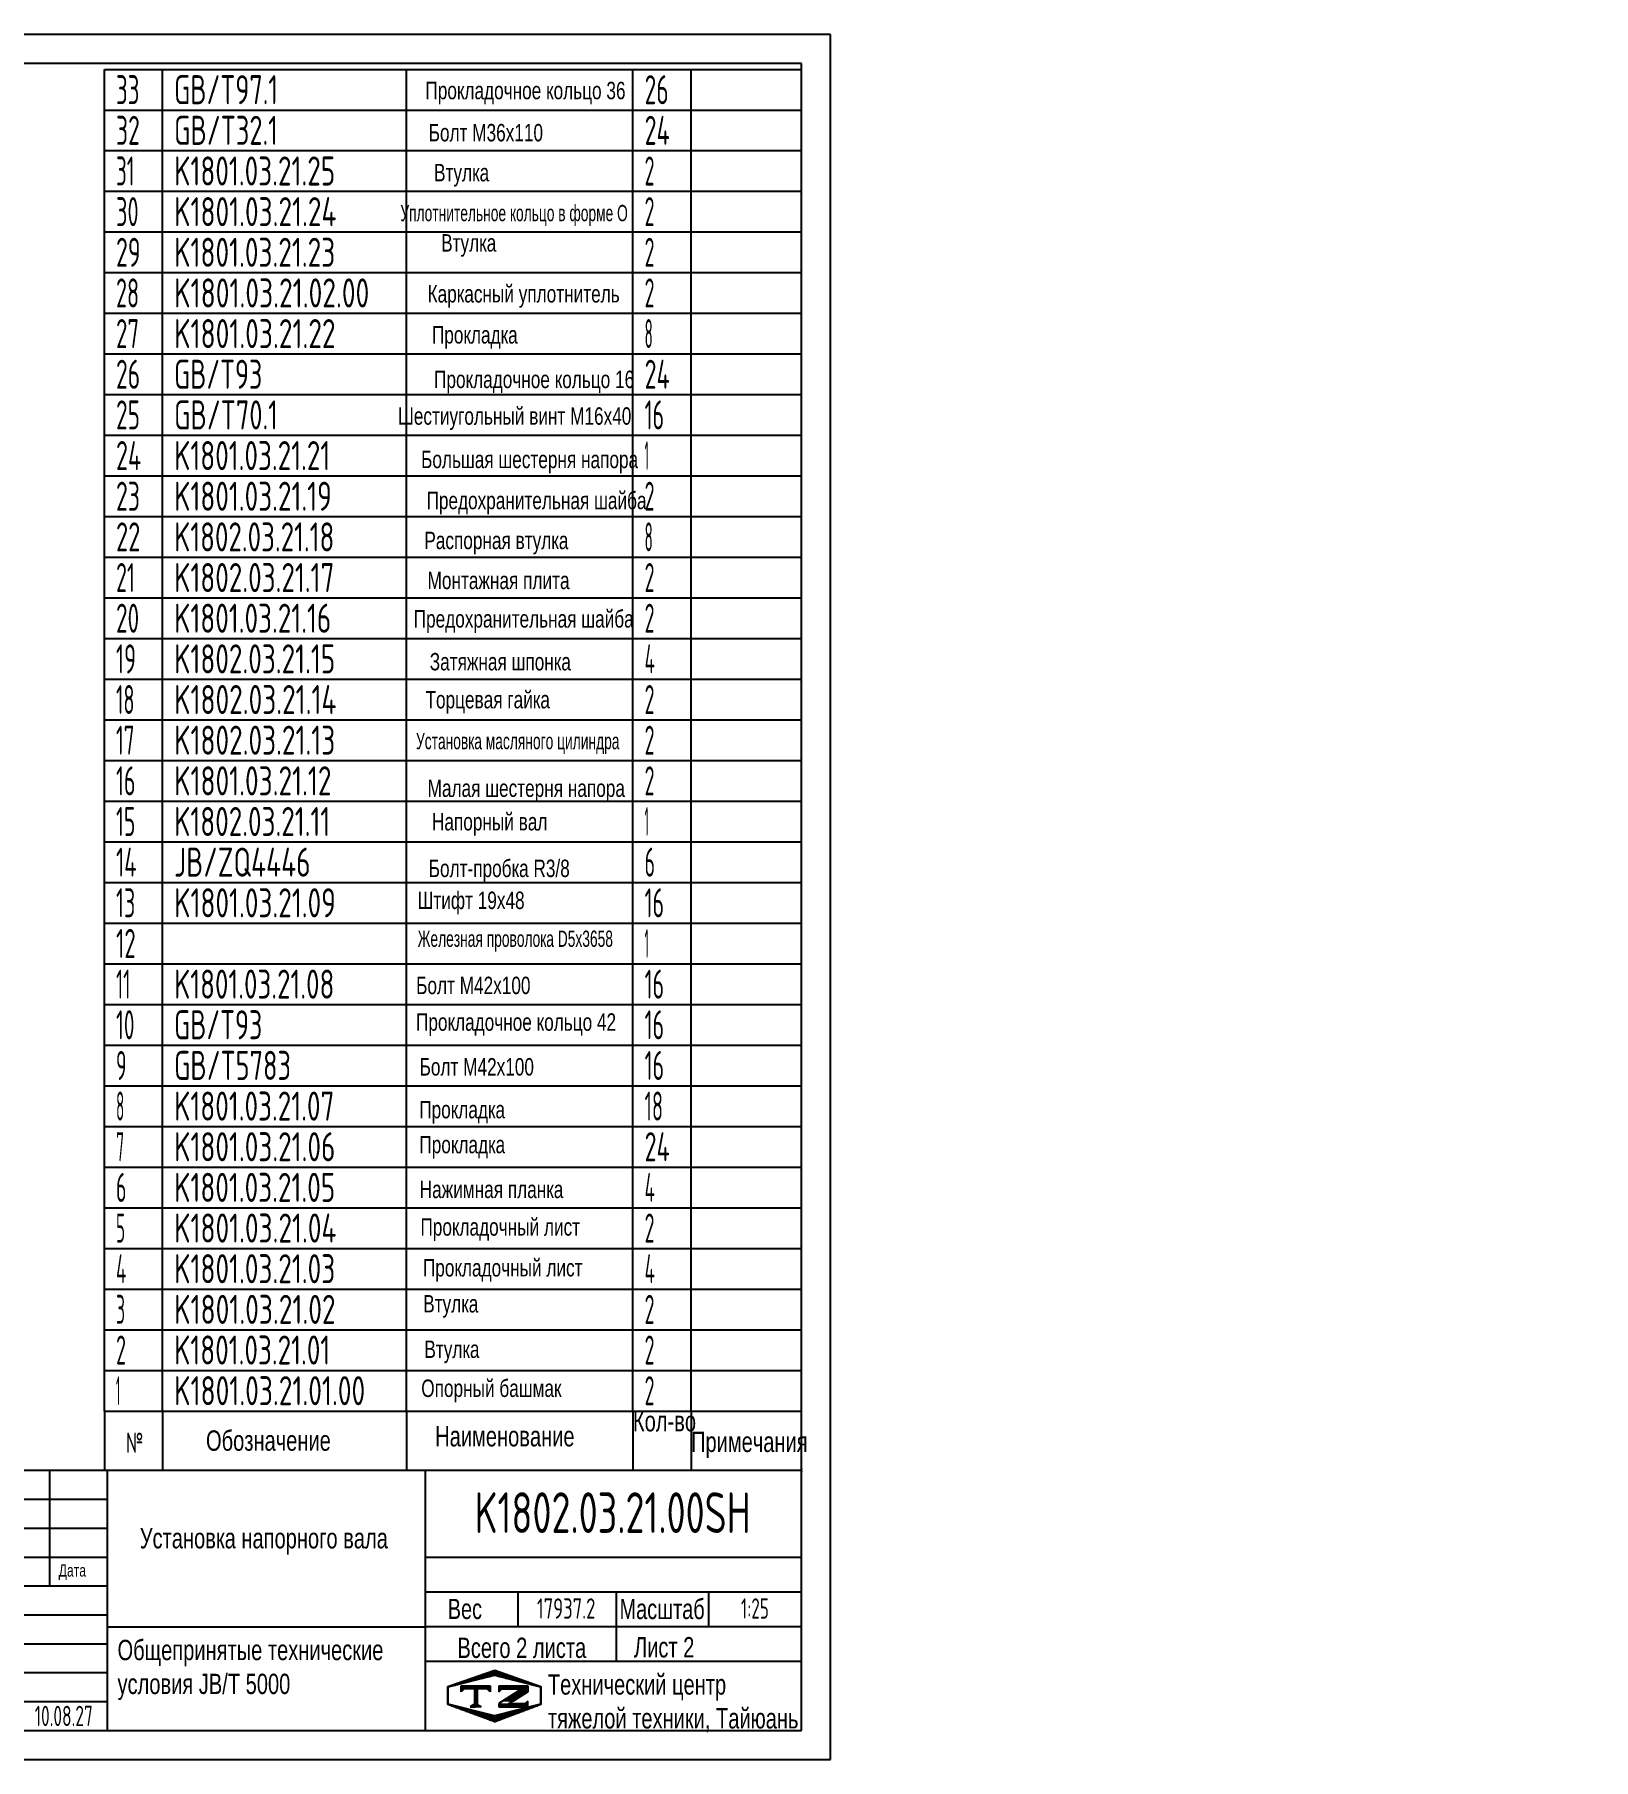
# Model space of a CAD drawing. Header units: millimetres. Extents: x 0 to 13784, y 0 to 7425.
# Drawn here: x 7074 to 13784, y 0 to 7425 of the extents above; entities that cross this region are included whole.
import ezdxf
from ezdxf.enums import TextEntityAlignment as Align

# ---------------------------------------------------------------- set-up
doc = ezdxf.new("R2010")
doc.units = ezdxf.units.MM
doc.header["$LTSCALE"] = 250
doc.linetypes.add('G', pattern=[2, 1.25, -0.25, 0.25, -0.25])
for name, color, linetype in [('01', 7, 'Continuous'), ('02', 1, 'Continuous'), ('05', 142, 'G'), ('11', 3, 'Continuous'), ('THICK', 7, 'Continuous')]:
    doc.layers.add(name, color=color, linetype=linetype)
doc.styles.get("Standard").update_dxf_attribs({"font": 'isocp', "width": 0.707, "bigfont": 'intecad.shx'})

# ---------------------------------------------------------------- blocks, each defined once
blk = doc.blocks.new('*U96')
at = {"layer": '01'}
for points in [[(415, 292), (25, 292)], [(25, 292), (25, 5)], [(415, 5), (415, 292)], [(25, 5), (415, 5)]]:
    blk.add_lwpolyline(points, dxfattribs=at)
at = {"layer": '02'}
for points in [[(420, 297), (0, 297)], [(0, 297), (0, 0)], [(420, 0), (420, 297)], [(0, 0), (420, 0)]]:
    blk.add_lwpolyline(points, dxfattribs=at)
blk = doc.blocks.new('*U99')
at = {"layer": '01'}
for p, q in [((0, -175), (0, 0)), ((3000, -175), (3000, 0))]:
    blk.add_line(p, q, dxfattribs=at)
at = {"layer": '02'}
for p, q in [((0, 0), (250, 0)), ((250, -175), (250, 0)), ((250, 0), (1300, 0)), ((1300, -175), (1300, 0)), ((1300, 0), (2275, 0)), ((2275, -175), (2275, 0)), ((2275, 0), (2525, 0)), ((2525, -175), (2525, 0)), ((2525, 0), (3000, 0))]:
    blk.add_line(p, q, dxfattribs=at)
blk = doc.blocks.new('*U100')
at = {"layer": '01'}
for p, q in [((0, -175), (0, 0)), ((3000, -175), (3000, 0))]:
    blk.add_line(p, q, dxfattribs=at)
at = {"layer": '02'}
for p, q in [((0, 0), (250, 0)), ((250, -175), (250, 0)), ((250, 0), (1300, 0)), ((1300, -175), (1300, 0)), ((1300, 0), (2275, 0)), ((2275, -175), (2275, 0)), ((2275, 0), (2525, 0)), ((2525, -175), (2525, 0)), ((2525, 0), (3000, 0))]:
    blk.add_line(p, q, dxfattribs=at)
blk = doc.blocks.new('*U101')
at = {"layer": '01'}
for p, q in [((0, -175), (0, 0)), ((3000, -175), (3000, 0))]:
    blk.add_line(p, q, dxfattribs=at)
at = {"layer": '02'}
for p, q in [((0, 0), (250, 0)), ((250, -175), (250, 0)), ((250, 0), (1300, 0)), ((1300, -175), (1300, 0)), ((1300, 0), (2275, 0)), ((2275, -175), (2275, 0)), ((2275, 0), (2525, 0)), ((2525, -175), (2525, 0)), ((2525, 0), (3000, 0))]:
    blk.add_line(p, q, dxfattribs=at)
blk = doc.blocks.new('*U102')
at = {"layer": '01'}
for p, q in [((0, -175), (0, 0)), ((3000, -175), (3000, 0))]:
    blk.add_line(p, q, dxfattribs=at)
at = {"layer": '02'}
for p, q in [((0, 0), (250, 0)), ((250, -175), (250, 0)), ((250, 0), (1300, 0)), ((1300, -175), (1300, 0)), ((1300, 0), (2275, 0)), ((2275, -175), (2275, 0)), ((2275, 0), (2525, 0)), ((2525, -175), (2525, 0)), ((2525, 0), (3000, 0))]:
    blk.add_line(p, q, dxfattribs=at)
blk = doc.blocks.new('*U103')
at = {"layer": '01'}
for p, q in [((0, -175), (0, 0)), ((3000, -175), (3000, 0))]:
    blk.add_line(p, q, dxfattribs=at)
at = {"layer": '02'}
for p, q in [((0, 0), (250, 0)), ((250, -175), (250, 0)), ((250, 0), (1300, 0)), ((1300, -175), (1300, 0)), ((1300, 0), (2275, 0)), ((2275, -175), (2275, 0)), ((2275, 0), (2525, 0)), ((2525, -175), (2525, 0)), ((2525, 0), (3000, 0))]:
    blk.add_line(p, q, dxfattribs=at)
blk = doc.blocks.new('*U104')
at = {"layer": '01'}
for p, q in [((0, -175), (0, 0)), ((3000, -175), (3000, 0))]:
    blk.add_line(p, q, dxfattribs=at)
at = {"layer": '02'}
for p, q in [((0, 0), (250, 0)), ((250, -175), (250, 0)), ((250, 0), (1300, 0)), ((1300, -175), (1300, 0)), ((1300, 0), (2275, 0)), ((2275, -175), (2275, 0)), ((2275, 0), (2525, 0)), ((2525, -175), (2525, 0)), ((2525, 0), (3000, 0))]:
    blk.add_line(p, q, dxfattribs=at)
blk = doc.blocks.new('*U105')
at = {"layer": '01'}
for p, q in [((0, -175), (0, 0)), ((3000, -175), (3000, 0))]:
    blk.add_line(p, q, dxfattribs=at)
at = {"layer": '02'}
for p, q in [((0, 0), (250, 0)), ((250, -175), (250, 0)), ((250, 0), (1300, 0)), ((1300, -175), (1300, 0)), ((1300, 0), (2275, 0)), ((2275, -175), (2275, 0)), ((2275, 0), (2525, 0)), ((2525, -175), (2525, 0)), ((2525, 0), (3000, 0))]:
    blk.add_line(p, q, dxfattribs=at)
blk = doc.blocks.new('*U106')
at = {"layer": '01'}
for p, q in [((0, -175), (0, 0)), ((3000, -175), (3000, 0))]:
    blk.add_line(p, q, dxfattribs=at)
at = {"layer": '02'}
for p, q in [((0, 0), (250, 0)), ((250, -175), (250, 0)), ((250, 0), (1300, 0)), ((1300, -175), (1300, 0)), ((1300, 0), (2275, 0)), ((2275, -175), (2275, 0)), ((2275, 0), (2525, 0)), ((2525, -175), (2525, 0)), ((2525, 0), (3000, 0))]:
    blk.add_line(p, q, dxfattribs=at)
blk = doc.blocks.new('*U107')
at = {"layer": '01'}
for p, q in [((0, -175), (0, 0)), ((3000, -175), (3000, 0))]:
    blk.add_line(p, q, dxfattribs=at)
at = {"layer": '02'}
for p, q in [((0, 0), (250, 0)), ((250, -175), (250, 0)), ((250, 0), (1300, 0)), ((1300, -175), (1300, 0)), ((1300, 0), (2275, 0)), ((2275, -175), (2275, 0)), ((2275, 0), (2525, 0)), ((2525, -175), (2525, 0)), ((2525, 0), (3000, 0))]:
    blk.add_line(p, q, dxfattribs=at)
blk = doc.blocks.new('*U108')
at = {"layer": '01'}
for p, q in [((0, -175), (0, 0)), ((3000, -175), (3000, 0))]:
    blk.add_line(p, q, dxfattribs=at)
at = {"layer": '02'}
for p, q in [((0, 0), (250, 0)), ((250, -175), (250, 0)), ((250, 0), (1300, 0)), ((1300, -175), (1300, 0)), ((1300, 0), (2275, 0)), ((2275, -175), (2275, 0)), ((2275, 0), (2525, 0)), ((2525, -175), (2525, 0)), ((2525, 0), (3000, 0))]:
    blk.add_line(p, q, dxfattribs=at)
blk = doc.blocks.new('*U109')
at = {"layer": '01'}
for p, q in [((0, -175), (0, 0)), ((3000, -175), (3000, 0))]:
    blk.add_line(p, q, dxfattribs=at)
at = {"layer": '02'}
for p, q in [((0, 0), (250, 0)), ((250, -175), (250, 0)), ((250, 0), (1300, 0)), ((1300, -175), (1300, 0)), ((1300, 0), (2275, 0)), ((2275, -175), (2275, 0)), ((2275, 0), (2525, 0)), ((2525, -175), (2525, 0)), ((2525, 0), (3000, 0))]:
    blk.add_line(p, q, dxfattribs=at)
blk = doc.blocks.new('*U110')
at = {"layer": '01'}
for p, q in [((0, -175), (0, 0)), ((3000, -175), (3000, 0))]:
    blk.add_line(p, q, dxfattribs=at)
at = {"layer": '02'}
for p, q in [((0, 0), (250, 0)), ((250, -175), (250, 0)), ((250, 0), (1300, 0)), ((1300, -175), (1300, 0)), ((1300, 0), (2275, 0)), ((2275, -175), (2275, 0)), ((2275, 0), (2525, 0)), ((2525, -175), (2525, 0)), ((2525, 0), (3000, 0))]:
    blk.add_line(p, q, dxfattribs=at)
blk = doc.blocks.new('*U111')
at = {"layer": '01'}
for p, q in [((0, -175), (0, 0)), ((3000, -175), (3000, 0))]:
    blk.add_line(p, q, dxfattribs=at)
at = {"layer": '02'}
for p, q in [((0, 0), (250, 0)), ((250, -175), (250, 0)), ((250, 0), (1300, 0)), ((1300, -175), (1300, 0)), ((1300, 0), (2275, 0)), ((2275, -175), (2275, 0)), ((2275, 0), (2525, 0)), ((2525, -175), (2525, 0)), ((2525, 0), (3000, 0))]:
    blk.add_line(p, q, dxfattribs=at)
blk = doc.blocks.new('*U112')
at = {"layer": '01'}
for p, q in [((0, -175), (0, 0)), ((3000, -175), (3000, 0))]:
    blk.add_line(p, q, dxfattribs=at)
at = {"layer": '02'}
for p, q in [((0, 0), (250, 0)), ((250, -175), (250, 0)), ((250, 0), (1300, 0)), ((1300, -175), (1300, 0)), ((1300, 0), (2275, 0)), ((2275, -175), (2275, 0)), ((2275, 0), (2525, 0)), ((2525, -175), (2525, 0)), ((2525, 0), (3000, 0))]:
    blk.add_line(p, q, dxfattribs=at)
blk = doc.blocks.new('*U113')
at = {"layer": '01'}
for p, q in [((0, -175), (0, 0)), ((3000, -175), (3000, 0))]:
    blk.add_line(p, q, dxfattribs=at)
at = {"layer": '02'}
for p, q in [((0, 0), (250, 0)), ((250, -175), (250, 0)), ((250, 0), (1300, 0)), ((1300, -175), (1300, 0)), ((1300, 0), (2275, 0)), ((2275, -175), (2275, 0)), ((2275, 0), (2525, 0)), ((2525, -175), (2525, 0)), ((2525, 0), (3000, 0))]:
    blk.add_line(p, q, dxfattribs=at)
blk = doc.blocks.new('*U114')
at = {"layer": '01'}
for p, q in [((0, -175), (0, 0)), ((3000, -175), (3000, 0))]:
    blk.add_line(p, q, dxfattribs=at)
at = {"layer": '02'}
for p, q in [((0, 0), (250, 0)), ((250, -175), (250, 0)), ((250, 0), (1300, 0)), ((1300, -175), (1300, 0)), ((1300, 0), (2275, 0)), ((2275, -175), (2275, 0)), ((2275, 0), (2525, 0)), ((2525, -175), (2525, 0)), ((2525, 0), (3000, 0))]:
    blk.add_line(p, q, dxfattribs=at)
blk = doc.blocks.new('*U115')
at = {"layer": '01'}
for p, q in [((0, -175), (0, 0)), ((3000, -175), (3000, 0))]:
    blk.add_line(p, q, dxfattribs=at)
at = {"layer": '02'}
for p, q in [((0, 0), (250, 0)), ((250, -175), (250, 0)), ((250, 0), (1300, 0)), ((1300, -175), (1300, 0)), ((1300, 0), (2275, 0)), ((2275, -175), (2275, 0)), ((2275, 0), (2525, 0)), ((2525, -175), (2525, 0)), ((2525, 0), (3000, 0))]:
    blk.add_line(p, q, dxfattribs=at)
blk = doc.blocks.new('*U116')
at = {"layer": '01'}
for p, q in [((0, -175), (0, 0)), ((3000, -175), (3000, 0))]:
    blk.add_line(p, q, dxfattribs=at)
at = {"layer": '02'}
for p, q in [((0, 0), (250, 0)), ((250, -175), (250, 0)), ((250, 0), (1300, 0)), ((1300, -175), (1300, 0)), ((1300, 0), (2275, 0)), ((2275, -175), (2275, 0)), ((2275, 0), (2525, 0)), ((2525, -175), (2525, 0)), ((2525, 0), (3000, 0))]:
    blk.add_line(p, q, dxfattribs=at)
blk = doc.blocks.new('*U117')
at = {"layer": '01'}
for p, q in [((0, -175), (0, 0)), ((3000, -175), (3000, 0))]:
    blk.add_line(p, q, dxfattribs=at)
at = {"layer": '02'}
for p, q in [((0, 0), (250, 0)), ((250, -175), (250, 0)), ((250, 0), (1300, 0)), ((1300, -175), (1300, 0)), ((1300, 0), (2275, 0)), ((2275, -175), (2275, 0)), ((2275, 0), (2525, 0)), ((2525, -175), (2525, 0)), ((2525, 0), (3000, 0))]:
    blk.add_line(p, q, dxfattribs=at)
blk = doc.blocks.new('*U118')
at = {"layer": '01'}
for p, q in [((0, -175), (0, 0)), ((3000, -175), (3000, 0))]:
    blk.add_line(p, q, dxfattribs=at)
at = {"layer": '02'}
for p, q in [((0, 0), (250, 0)), ((250, -175), (250, 0)), ((250, 0), (1300, 0)), ((1300, -175), (1300, 0)), ((1300, 0), (2275, 0)), ((2275, -175), (2275, 0)), ((2275, 0), (2525, 0)), ((2525, -175), (2525, 0)), ((2525, 0), (3000, 0))]:
    blk.add_line(p, q, dxfattribs=at)
blk = doc.blocks.new('*U119')
at = {"layer": '01'}
for p, q in [((0, -175), (0, 0)), ((3000, -175), (3000, 0))]:
    blk.add_line(p, q, dxfattribs=at)
at = {"layer": '02'}
for p, q in [((0, 0), (250, 0)), ((250, -175), (250, 0)), ((250, 0), (1300, 0)), ((1300, -175), (1300, 0)), ((1300, 0), (2275, 0)), ((2275, -175), (2275, 0)), ((2275, 0), (2525, 0)), ((2525, -175), (2525, 0)), ((2525, 0), (3000, 0))]:
    blk.add_line(p, q, dxfattribs=at)
blk = doc.blocks.new('*U120')
at = {"layer": '01'}
for p, q in [((0, -175), (0, 0)), ((3000, -175), (3000, 0))]:
    blk.add_line(p, q, dxfattribs=at)
at = {"layer": '02'}
for p, q in [((0, 0), (250, 0)), ((250, -175), (250, 0)), ((250, 0), (1300, 0)), ((1300, -175), (1300, 0)), ((1300, 0), (2275, 0)), ((2275, -175), (2275, 0)), ((2275, 0), (2525, 0)), ((2525, -175), (2525, 0)), ((2525, 0), (3000, 0))]:
    blk.add_line(p, q, dxfattribs=at)
blk = doc.blocks.new('*U121')
at = {"layer": '01'}
for p, q in [((0, -175), (0, 0)), ((3000, -175), (3000, 0))]:
    blk.add_line(p, q, dxfattribs=at)
at = {"layer": '02'}
for p, q in [((0, 0), (250, 0)), ((250, -175), (250, 0)), ((250, 0), (1300, 0)), ((1300, -175), (1300, 0)), ((1300, 0), (2275, 0)), ((2275, -175), (2275, 0)), ((2275, 0), (2525, 0)), ((2525, -175), (2525, 0)), ((2525, 0), (3000, 0))]:
    blk.add_line(p, q, dxfattribs=at)
blk = doc.blocks.new('*U122')
at = {"layer": '01'}
for p, q in [((0, -175), (0, 0)), ((3000, -175), (3000, 0))]:
    blk.add_line(p, q, dxfattribs=at)
at = {"layer": '02'}
for p, q in [((0, 0), (250, 0)), ((250, -175), (250, 0)), ((250, 0), (1300, 0)), ((1300, -175), (1300, 0)), ((1300, 0), (2275, 0)), ((2275, -175), (2275, 0)), ((2275, 0), (2525, 0)), ((2525, -175), (2525, 0)), ((2525, 0), (3000, 0))]:
    blk.add_line(p, q, dxfattribs=at)
blk = doc.blocks.new('*U123')
at = {"layer": '01'}
for p, q in [((0, -175), (0, 0)), ((3000, -175), (3000, 0))]:
    blk.add_line(p, q, dxfattribs=at)
at = {"layer": '02'}
for p, q in [((0, 0), (250, 0)), ((250, -175), (250, 0)), ((250, 0), (1300, 0)), ((1300, -175), (1300, 0)), ((1300, 0), (2275, 0)), ((2275, -175), (2275, 0)), ((2275, 0), (2525, 0)), ((2525, -175), (2525, 0)), ((2525, 0), (3000, 0))]:
    blk.add_line(p, q, dxfattribs=at)
blk = doc.blocks.new('*U124')
at = {"layer": '01'}
for p, q in [((0, -175), (0, 0)), ((3000, -175), (3000, 0))]:
    blk.add_line(p, q, dxfattribs=at)
at = {"layer": '02'}
for p, q in [((0, 0), (250, 0)), ((250, -175), (250, 0)), ((250, 0), (1300, 0)), ((1300, -175), (1300, 0)), ((1300, 0), (2275, 0)), ((2275, -175), (2275, 0)), ((2275, 0), (2525, 0)), ((2525, -175), (2525, 0)), ((2525, 0), (3000, 0))]:
    blk.add_line(p, q, dxfattribs=at)
blk = doc.blocks.new('*U125')
at = {"layer": '01'}
for p, q in [((0, -175), (0, 0)), ((3000, -175), (3000, 0))]:
    blk.add_line(p, q, dxfattribs=at)
at = {"layer": '02'}
for p, q in [((0, 0), (250, 0)), ((250, -175), (250, 0)), ((250, 0), (1300, 0)), ((1300, -175), (1300, 0)), ((1300, 0), (2275, 0)), ((2275, -175), (2275, 0)), ((2275, 0), (2525, 0)), ((2525, -175), (2525, 0)), ((2525, 0), (3000, 0))]:
    blk.add_line(p, q, dxfattribs=at)
blk = doc.blocks.new('*U126')
at = {"layer": '01'}
for p, q in [((0, -175), (0, 0)), ((3000, -175), (3000, 0))]:
    blk.add_line(p, q, dxfattribs=at)
at = {"layer": '02'}
for p, q in [((0, 0), (250, 0)), ((250, -175), (250, 0)), ((250, 0), (1300, 0)), ((1300, -175), (1300, 0)), ((1300, 0), (2275, 0)), ((2275, -175), (2275, 0)), ((2275, 0), (2525, 0)), ((2525, -175), (2525, 0)), ((2525, 0), (3000, 0))]:
    blk.add_line(p, q, dxfattribs=at)
blk = doc.blocks.new('*U127')
at = {"layer": '01'}
for p, q in [((0, -175), (0, 0)), ((3000, -175), (3000, 0))]:
    blk.add_line(p, q, dxfattribs=at)
at = {"layer": '02'}
for p, q in [((0, 0), (250, 0)), ((250, -175), (250, 0)), ((250, 0), (1300, 0)), ((1300, -175), (1300, 0)), ((1300, 0), (2275, 0)), ((2275, -175), (2275, 0)), ((2275, 0), (2525, 0)), ((2525, -175), (2525, 0)), ((2525, 0), (3000, 0))]:
    blk.add_line(p, q, dxfattribs=at)
blk = doc.blocks.new('*U128')
at = {"layer": '01'}
for p, q in [((0, -175), (0, 0)), ((3000, -175), (3000, 0))]:
    blk.add_line(p, q, dxfattribs=at)
at = {"layer": '02'}
for p, q in [((0, 0), (250, 0)), ((250, -175), (250, 0)), ((250, 0), (1300, 0)), ((1300, -175), (1300, 0)), ((1300, 0), (2275, 0)), ((2275, -175), (2275, 0)), ((2275, 0), (2525, 0)), ((2525, -175), (2525, 0)), ((2525, 0), (3000, 0))]:
    blk.add_line(p, q, dxfattribs=at)
blk = doc.blocks.new('*U129')
at = {"layer": '01'}
for p, q in [((0, -175), (0, 0)), ((3000, -175), (3000, 0))]:
    blk.add_line(p, q, dxfattribs=at)
at = {"layer": '02'}
for p, q in [((0, 0), (250, 0)), ((250, -175), (250, 0)), ((250, 0), (1300, 0)), ((1300, -175), (1300, 0)), ((1300, 0), (2275, 0)), ((2275, -175), (2275, 0)), ((2275, 0), (2525, 0)), ((2525, -175), (2525, 0)), ((2525, 0), (3000, 0))]:
    blk.add_line(p, q, dxfattribs=at)
blk = doc.blocks.new('*U130')
at = {"layer": '01'}
for p, q in [((0, -175), (0, 0)), ((3000, -175), (3000, 0))]:
    blk.add_line(p, q, dxfattribs=at)
at = {"layer": '02'}
for p, q in [((0, 0), (250, 0)), ((250, -175), (250, 0)), ((250, 0), (1300, 0)), ((1300, -175), (1300, 0)), ((1300, 0), (2275, 0)), ((2275, -175), (2275, 0)), ((2275, 0), (2525, 0)), ((2525, -175), (2525, 0)), ((2525, 0), (3000, 0))]:
    blk.add_line(p, q, dxfattribs=at)
blk = doc.blocks.new('*U131')
at = {"layer": '01'}
for p, q in [((0, -175), (0, 0)), ((0, 0), (250, 0)), ((250, 0), (1300, 0)), ((1300, 0), (2275, 0)), ((2275, 0), (2525, 0)), ((2525, 0), (3000, 0)), ((3000, -175), (3000, 0))]:
    blk.add_line(p, q, dxfattribs=at)
at = {"layer": '02'}
for p, q in [((250, -175), (250, 0)), ((1300, -175), (1300, 0)), ((2275, -175), (2275, 0)), ((2525, -175), (2525, 0))]:
    blk.add_line(p, q, dxfattribs=at)
blk = doc.blocks.new('*X155')
at = {"color": 0}
for p, q in [((127.06, 7.8), (132.06, 7.8)), ((127.06, 7.5), (132.06, 7.5)), ((127.06, 7.2), (127.32, 7.2)), ((128.77, 6), (130.57, 6)), ((129.23, 6.3), (131.04, 6.3)), ((129.7, 6.6), (131.51, 6.6)), ((130.16, 6.9), (131.98, 6.9)), ((130.62, 7.2), (132.06, 7.2)), ((127.84, 5.4), (129.64, 5.4)), ((128.3, 5.7), (130.1, 5.7))]:
    blk.add_line(p, q, dxfattribs=at)
blk = doc.blocks.new('*X156')
at = {"color": 0}
for p, q in [((127.06, 4.8), (132.06, 4.8)), ((127.06, 4.5), (132.06, 4.5)), ((131.84, 5.1), (132.06, 5.1))]:
    blk.add_line(p, q, dxfattribs=at)
blk = doc.blocks.new('*X154')
at = {"color": 0}
for p, q in [((122.34, 4.5), (123.72, 4.5)), ((122.82, 4.8), (123.24, 4.8))]:
    blk.add_line(p, q, dxfattribs=at)
blk = doc.blocks.new('*X153')
at = {"color": 0}
for p, q in [((120.53, 7.8), (125.53, 7.8)), ((120.53, 7.5), (125.53, 7.5)), ((120.53, 7.2), (120.79, 7.2)), ((125.27, 7.2), (125.53, 7.2))]:
    blk.add_line(p, q, dxfattribs=at)
blk = doc.blocks.new('*X152')
at = {"color": 0}
for p, q in [((121.52, 9), (123.12, 9)), ((122.38, 9.3), (124.32, 9.3)), ((123.24, 9.6), (125.52, 9.6)), ((124.1, 9.9), (128.52, 9.9)), ((124.97, 10.2), (127.67, 10.2)), ((125.83, 10.5), (126.82, 10.5)), ((127.02, 9.6), (129.37, 9.6)), ((128.22, 9.3), (130.22, 9.3)), ((129.42, 9), (131.07, 9)), ((118.22, 7.8), (118.32, 7.8)), ((118.22, 7.5), (118.27, 7.5)), ((118.22, 7.2), (118.27, 7.2)), ((118.22, 6.9), (118.27, 6.9)), ((118.22, 6.6), (118.27, 6.6)), ((118.22, 6.3), (118.27, 6.3)), ((118.22, 6), (118.27, 6)), ((118.94, 8.1), (119.52, 8.1)), ((119.8, 8.4), (120.72, 8.4)), ((120.66, 8.7), (121.92, 8.7)), ((130.62, 8.7), (131.92, 8.7)), ((131.82, 8.4), (132.77, 8.4)), ((133.02, 8.1), (133.62, 8.1)), ((134.22, 7.8), (134.32, 7.8)), ((134.27, 7.5), (134.32, 7.5)), ((134.27, 7.2), (134.32, 7.2)), ((134.27, 6.9), (134.32, 6.9)), ((134.27, 6.6), (134.32, 6.6)), ((134.27, 6.3), (134.32, 6.3)), ((134.27, 6), (134.32, 6)), ((118.22, 5.7), (118.27, 5.7)), ((118.22, 5.4), (118.27, 5.4)), ((118.22, 5.1), (118.27, 5.1)), ((118.22, 4.8), (118.27, 4.8)), ((118.79, 4.5), (119.42, 4.5)), ((119.61, 4.2), (120.62, 4.2)), ((120.43, 3.9), (121.82, 3.9)), ((121.26, 3.6), (123.02, 3.6)), ((122.08, 3.3), (124.22, 3.3)), ((122.91, 3), (125.42, 3)), ((127.12, 3), (129.7, 3)), ((128.32, 3.3), (130.51, 3.3)), ((129.52, 3.6), (131.32, 3.6)), ((130.72, 3.9), (132.14, 3.9)), ((131.92, 4.2), (132.95, 4.2)), ((133.12, 4.5), (133.76, 4.5)), ((134.27, 5.7), (134.32, 5.7)), ((134.27, 5.4), (134.32, 5.4)), ((134.27, 5.1), (134.32, 5.1)), ((134.27, 4.8), (134.32, 4.8)), ((123.73, 2.7), (128.89, 2.7)), ((124.55, 2.4), (128.07, 2.4)), ((125.38, 2.1), (127.26, 2.1)), ((126.2, 1.8), (126.45, 1.8))]:
    blk.add_line(p, q, dxfattribs=at)

msp = doc.modelspace()

# ---------------------------------------------------------------- linework, layer by layer
at = {"layer": '01'}
for p, q in [((7375, 1500), (10375, 1500)), ((7375, 1500), (7375, 1244.93)), ((7625, 1500), (7625, 1244.93)), ((8675, 1500), (8675, 1244.93)), ((9650, 1500), (9650, 1244.93)), ((9900, 1500), (9900, 1244.93))]:
    msp.add_line(p, q, dxfattribs=at)
for p in [(10375, 1250), (10375, 1239.83), (10375, 1239.38)]:
    msp.add_point(p, dxfattribs=at)
at = {"layer": 'THICK'}
for p, q in [((5891.9, 1244.93), (10375, 1244.93)), ((7139.66, 747.18), (7139.66, 1244.93)), ((7388.53, 125), (7388.53, 1244.93)), ((8757.33, 125), (8757.33, 1244.93)), ((10375, 125), (10375, 1244.93)), ((5895.3, 871.62), (7388.53, 871.62)), ((8757.33, 871.62), (10375, 871.62)), ((5895.3, 747.18), (7388.53, 747.18)), ((8757.33, 722.29), (10375, 722.29)), ((9155.53, 572.97), (9155.53, 722.29)), ((9578.61, 423.65), (9578.61, 722.29)), ((9976.8, 572.97), (9976.8, 722.29)), ((7388.53, 570.81), (8757.33, 570.81)), ((8757.33, 572.97), (10375, 572.97)), ((8757.33, 423.65), (10375, 423.65)), ((5895.3, 125), (10375, 125))]:
    msp.add_line(p, q, dxfattribs=at)
at = {"layer": 'THICK', "color": 3}
for p, q in [((5895.3, 1120.49), (7388.53, 1120.49)), ((5895.3, 996.05), (7388.53, 996.05)), ((5895.3, 622.74), (7388.53, 622.74)), ((5895.3, 498.31), (7388.53, 498.31)), ((5895.3, 373.87), (7388.53, 373.87)), ((8853.2, 314.29), (9054.91, 384.55)), ((9054.91, 384.55), (9254, 314.29)), ((8853.2, 236.05), (8853.2, 314.29)), ((8854.51, 312.71), (9053.6, 362.49)), ((8854.51, 238.05), (8854.51, 312.71)), ((8910.73, 291.73), (8910.73, 316.61)), ((8910.73, 316.61), (9035.16, 316.61)), ((8923.17, 304.17), (8910.73, 291.73)), ((9022.72, 304.17), (8923.17, 304.17)), ((8967.5, 304.29), (8967.5, 236.03)), ((8972.94, 304.29), (8972.94, 236.03)), ((8979.16, 304.29), (8979.16, 236.03)), ((9035.16, 291.73), (9022.72, 304.17)), ((9035.16, 316.61), (9035.16, 291.73)), ((9053.6, 362.49), (9252.7, 312.71)), ((9073.27, 316.61), (9073.27, 291.73)), ((9073.27, 316.61), (9197.7, 316.61)), ((9073.27, 291.73), (9085.71, 304.17)), ((9171.26, 304.17), (9073.27, 240.77)), ((9085.71, 304.17), (9171.26, 304.17)), ((9197.7, 316.61), (9197.7, 291.73)), ((9252.7, 312.71), (9252.7, 238.05)), ((9254, 314.29), (9254, 236.05)), ((5895.3, 249.44), (7388.53, 249.44)), ((9054.91, 162.6), (8853.2, 236.05)), ((9053.6, 188.28), (8854.51, 238.05)), ((8972.94, 241.72), (8948.83, 226.55)), ((8948.83, 226.55), (8972.94, 226.55)), ((8972.94, 241.72), (8997.05, 226.55)), ((8997.05, 226.55), (8972.94, 226.55)), ((9252.7, 238.05), (9053.6, 188.28)), ((9254, 236.05), (9054.91, 162.6)), ((9073.27, 240.77), (9073.27, 226.55)), ((9073.27, 226.55), (9197.7, 226.55)), ((9133.95, 251.17), (9114.93, 238.99)), ((9185.26, 238.99), (9114.93, 238.99)), ((9197.7, 291.97), (9133.95, 251.17)), ((9197.7, 251.44), (9185.26, 238.99)), ((9197.7, 226.55), (9197.7, 251.44))]:
    msp.add_line(p, q, dxfattribs=at)

# ---------------------------------------------------------------- block references
at = {"layer": '01', "xscale": 25, "yscale": 25, "zscale": 25}
msp.add_blockref('*U96', (0, 0), dxfattribs=at)
at = {"layer": '01'}
for name, p in [('*U131', (7375, 7275)), ('*U130', (7375, 7100)), ('*U129', (7375, 6925)), ('*U128', (7375, 6750)), ('*U127', (7375, 6575)), ('*U126', (7375, 6400)), ('*U125', (7375, 6225)), ('*U124', (7375, 6050)), ('*U123', (7375, 5875)), ('*U122', (7375, 5700)), ('*U121', (7375, 5525)), ('*U120', (7375, 5350)), ('*U119', (7375, 5175)), ('*U118', (7375, 5000)), ('*U117', (7375, 4825)), ('*U116', (7375, 4650)), ('*U115', (7375, 4475)), ('*U114', (7375, 4300)), ('*U113', (7375, 4125)), ('*U112', (7375, 3950)), ('*U111', (7375, 3775)), ('*U110', (7375, 3600)), ('*U109', (7375, 3425)), ('*U108', (7375, 3250)), ('*U107', (7375, 3075)), ('*U106', (7375, 2900)), ('*U105', (7375, 2725)), ('*U104', (7375, 2550)), ('*U103', (7375, 2375)), ('*U102', (7375, 2200)), ('*U101', (7375, 2025)), ('*U100', (7375, 1850)), ('*U99', (7375, 1675))]:
    msp.add_blockref(name, p, dxfattribs=at)
at = {"layer": 'THICK', "color": 3, "xscale": 24.88724072625275, "yscale": 24.88724072625223, "zscale": 24.88724072625215}
for name in ['*X152', '*X153', '*X155', '*X154', '*X156']:
    msp.add_blockref(name, (5911.04, 118.92), dxfattribs=at)

# ---------------------------------------------------------------- texts
at = {"layer": '01', "attachment_point": 1}
for s, insert, char_height in [('{\\fArial|b0|i0|c204|p34;\\C3;Прокладочное кольцо 36}', (8756.74, 7221.35), 75), ('{\\fArial|b0|i0|c204|p34;\\C3;Болт М36х110}', (8770.7, 7040.03), 75), ('{\\fArial|b0|i0|c204|p34;\\C3;Втулка}', (8793.96, 6868.01), 75), ('{\\fArial|b0|i0|c204|p34;\\W0.607;\\C3;Уплотнительное кольцо в форме О}', (8648.95, 6691.35), 70), ('{\\fArial|b0|i0|c204|p34;\\C3;Втулка}', (8824.44, 6565.59), 75), ('{\\fArial|b0|i0|c204|p34;\\C3;Каркасный уплотнитель}', (8766.06, 6346.45), 75), ('{\\fArial|b0|i0|c204|p34;\\C3;Прокладка}', (8784.67, 6169.79), 75), ('{\\fArial|b0|i0|c204|p34;\\C3;Прокладочное кольцо 16}', (8793.96, 5978.01), 75), ('{\\fArial|b0|i0|c204|p34;\\C3;Шестиугольный винт М16х40}', (8638.88, 5820.3), 75), ('{\\fArial|b0|i0|c204|p34;\\C3;Большая шестерня напора}', (8738.11, 5633.41), 75), ('{\\fArial|b0|i0|c204|p34;\\C3;Предохранительная шайба}', (8761.38, 5456.75), 75), ('{\\fArial|b0|i0|c204|p34;\\C3;Распорная втулка}', (8752.07, 5284.73), 75), ('{\\fArial|b0|i0|c204|p34;\\C3;Монтажная плита}', (8766.03, 5112.71), 75), ('{\\fArial|b0|i0|c204|p34;\\C3;Предохранительная шайба}', (8706.22, 4947.15), 75), ('{\\fArial|b0|i0|c204|p34;\\C3;Затяжная шпонка}', (8775.37, 4762.79), 75), ('{\\fArial|b0|i0|c204|p34;\\C3;Торцевая гайка}', (8756.94, 4599.48), 75), ('{\\fArial|b0|i0|c204|p34;\\W0.607;\\C3;Установка масляного цилиндра}', (8716.1, 4418.53), 70), ('{\\fArial|b0|i0|c204|p34;\\C3;Малая шестерня напора}', (8766.24, 4218.26), 75), ('{\\fArial|b0|i0|c204|p34;\\C3;Напорный вал}', (8784.86, 4074.13), 75), ('{\\fArial|b0|i0|c204|p34;\\C3;Болт-пробка \\fArial|b0|i0|c0|p34;R3/8}', (8770.91, 3873.31), 75), ('{\\fArial|b0|i0|c204|p34;\\C3;Штифт 19х48}', (8723.25, 3735.64), 75), ('{\\fArial|b0|i0|c204|p34;\\W0.607;\\C3;Железная проволока \\fArial|b0|i0|c0|p34;D5x3658}', (8723.51, 3567.92), 70), ('{\\fArial|b0|i0|c204|p34;\\C3;Болт М42х100}', (8716.74, 3369.4), 75), ('{\\fArial|b0|i0|c204|p34;\\C3;Прокладочное кольцо 42}', (8716.16, 3211.76), 75), ('{\\fArial|b0|i0|c204|p34;\\C3;Болт М42х100}', (8731.64, 3019.13), 75), ('{\\fArial|b0|i0|c204|p34;\\C3;Прокладка}', (8730.12, 2834.87), 75), ('{\\fArial|b0|i0|c204|p34;\\C3;Прокладка}', (8730.66, 2684.43), 75), ('{\\fArial|b0|i0|c204|p34;\\C3;Нажимная планка}', (8732.15, 2491.49), 75), ('{\\fArial|b0|i0|c204|p34;\\C3;Прокладочный лист}', (8735.35, 2329.79), 75), ('{\\fArial|b0|i0|c204|p34;\\C3;Прокладочный лист}', (8745.9, 2154.07), 75), ('{\\fArial|b0|i0|c204|p34;\\C3;Втулка}', (8747.14, 1999.18), 75), ('{\\fArial|b0|i0|c204|p34;\\C3;Втулка}', (8752.31, 1803.33), 75), ('{\\fArial|b0|i0|c204|p34;\\C3;Опорный башмак}', (8738.84, 1635.47), 75), ('{\\fArial|b0|i0|c204|p34;Кол-во}', (9650, 1500), 87.5), ('{\\fArial|b0|i0|c204|p34;Обозначение}', (7812.29, 1416.53), 87.5), ('{\\fArial|b0|i0|c204|p34;Наименование}', (8798.75, 1435.12), 87.5), ('{\\fArial|b0|i0|c204|p34;Примечания}', (9900, 1411.01), 87.5), ('{\\Fisocp,intecad|c204;№}', (7467.96, 1407.23), 87.5), ('{\\fArial|b0|i0|c204|p34;\\C3;Установка напорного вала}', (7527.39, 996.2), 87.5), ('{\\fArial|b0|i0|c204|p34;Дата}', (7178.28, 840.5), 53.0659), ('{\\fArial|b0|i0|c204|p34;Вес}', (8852.92, 691.39), 86.6743), ('{\\fArial|b0|i0|c204|p34;Общепринятые технические\\Pусловия \\fArial|b0|i0|c0|p34;JB/T 5000}', (7431.41, 515.12), 87.5), ('{\\fArial|b0|i0|c204|p34;Всего 2 листа}', (8894.64, 524.62), 87.5), ('{\\fArial|b0|i0|c204|p34;Лист 2}', (9654.42, 526.9), 87.5), ('{\\fArial|b0|i0|c204|p34;Технический центр\\Pтяжелой техники, Тайюань}', (9283.69, 366.85), 87.5)]:
    msp.add_mtext(s, dxfattribs=dict(at, insert=insert, char_height=char_height))
at = {"layer": '02', "color": 3, "insert": (11058.02, 6952.48), "char_height": 35, "attachment_point": 7}
msp.add_mtext('  \\P ', dxfattribs=at)
at = {"layer": '05', "insert": (9592.29, 690.98), "char_height": 86.709, "attachment_point": 1}
msp.add_mtext('{\\fArial|b0|i0|c204|p34;\\C0;Масштаб}', dxfattribs=at)
at = {"layer": '11'}
for s, height, width, p, p2 in [('33', 125, 0.624881, (7425, 7125), (7525.87, 7125)), ('GB/T97.1', 125, 0.693525, (7675, 7125), (8121.76, 7125)), ('26', 125, 0.639213, (9700, 7125), (9803.84, 7125)), ('32', 125, 0.626049, (7425, 6950), (7527.52, 6950)), ('GB/T32.1', 125, 0.693516, (7675, 6950), (8121.45, 6950)), ('24', 125, 0.641743, (9700, 6950), (9808.29, 6950)), ('31', 125, 0.606, (7425, 6775), (7504.54, 6775)), ('K1801.03.21.25', 125, 0.693738, (7675, 6775), (8368.43, 6775)), ('2', 125, 0.562593, (9700, 6775), (9742.9, 6775)), ('30', 125, 0.622213, (7425, 6600), (7522.28, 6600)), ('K1801.03.21.24', 125, 0.693834, (7675, 6600), (8373.6, 6600)), ('2', 125, 0.562593, (9700, 6600), (9742.9, 6600)), ('29', 125, 0.640341, (7425, 6425), (7530.78, 6425)), ('K1801.03.21.23', 125, 0.693738, (7675, 6425), (8368.43, 6425)), ('2', 125, 0.562593, (9700, 6425), (9742.9, 6425)), ('28', 125, 0.636523, (7425, 6250), (7524.46, 6250)), ('K1801.03.21.02.00', 125, 0.696017, (7675, 6250), (8515.07, 6250)), ('2', 125, 0.562593, (9700, 6250), (9742.9, 6250)), ('27', 125, 0.636523, (7425, 6075), (7524.46, 6075)), ('K1801.03.21.22', 125, 0.693769, (7675, 6075), (8370.07, 6075)), ('8', 125, 0.514182, (9700, 6075), (9735.35, 6075)), ('26', 125, 0.639213, (7425, 5900), (7528.84, 5900)), ('GB/T93', 125, 0.691199, (7675, 5900), (8054.72, 5900)), ('24', 125, 0.641743, (9700, 5900), (9808.29, 5900)), ('25', 125, 0.638783, (7425, 5725), (7528.12, 5725)), ('GB/T70.1', 125, 0.693516, (7675, 5725), (8121.45, 5725)), ('16', 125, 0.610556, (9700, 5725), (9783.92, 5725)), ('24', 125, 0.641743, (7425, 5550), (7533.29, 5550)), ('K1801.03.21.21', 125, 0.693325, (7675, 5550), (8347.09, 5550)), ('1', 125, 0.404, (9700, 5550), (9717.67, 5550)), ('23', 125, 0.638783, (7425, 5375), (7528.12, 5375)), ('K1801.03.21.19', 125, 0.69345, (7675, 5375), (8353.42, 5375)), ('2', 125, 0.562593, (9700, 5375), (9742.9, 5375)), ('22', 125, 0.639754, (7425, 5200), (7529.76, 5200)), ('K1802.03.21.18', 125, 0.693669, (7675, 5200), (8364.77, 5200)), ('8', 125, 0.514182, (9700, 5200), (9735.35, 5200)), ('21', 125, 0.623098, (7425, 5025), (7506.78, 5025)), ('K1802.03.21.17', 125, 0.693669, (7675, 5025), (8364.77, 5025)), ('2', 125, 0.562593, (9700, 5025), (9742.9, 5025)), ('20', 125, 0.636567, (7425, 4850), (7524.53, 4850)), ('K1801.03.21.16', 125, 0.693412, (7675, 4850), (8351.48, 4850)), ('2', 125, 0.562593, (9700, 4850), (9742.9, 4850)), ('19', 125, 0.612447, (7425, 4675), (7510.86, 4675)), ('K1802.03.21.15', 125, 0.693738, (7675, 4675), (8368.43, 4675)), ('4', 125, 0.543846, (9700, 4675), (9744.19, 4675)), ('18', 125, 0.606, (7425, 4500), (7504.54, 4500)), ('K1802.03.21.14', 125, 0.693834, (7675, 4500), (8373.6, 4500)), ('2', 125, 0.562593, (9700, 4500), (9742.9, 4500)), ('17', 125, 0.606, (7425, 4325), (7504.54, 4325)), ('K1802.03.21.13', 125, 0.693738, (7675, 4325), (8368.43, 4325)), ('2', 125, 0.562593, (9700, 4325), (9742.9, 4325)), ('16', 125, 0.610556, (7425, 4150), (7508.92, 4150)), ('K1801.03.21.12', 125, 0.69343, (7675, 4150), (8352.4, 4150)), ('2', 125, 0.562593, (9700, 4150), (9742.9, 4150)), ('15', 125, 0.609833, (7425, 3975), (7508.2, 3975)), ('K1802.03.21.11', 125, 0.693325, (7675, 3975), (8347.09, 3975)), ('1', 125, 0.404, (9700, 3975), (9717.67, 3975)), ('14', 125, 0.614783, (7425, 3800), (7513.38, 3800)), ('JB/ZQ4446', 125, 0.691404, (7675, 3800), (8262.66, 3800)), ('6', 125, 0.600695, (9700, 3800), (9745.02, 3800)), ('13', 125, 0.609833, (7425, 3625), (7508.2, 3625)), ('K1801.03.21.09', 125, 0.693788, (7675, 3625), (8371.09, 3625)), ('16', 125, 0.610556, (9700, 3625), (9783.92, 3625)), ('12', 125, 0.611465, (7425, 3450), (7509.85, 3450)), ('1', 125, 0.404, (9700, 3450), (9717.67, 3450)), ('11', 125, 0.582235, (7425, 3275), (7486.86, 3275)), ('K1801.03.21.08', 125, 0.693669, (7675, 3275), (8364.77, 3275)), ('16', 125, 0.610556, (9700, 3275), (9783.92, 3275)), ('10', 125, 0.606076, (7425, 3100), (7504.61, 3100)), ('GB/T93', 125, 0.691199, (7675, 3100), (8054.72, 3100)), ('16', 125, 0.610556, (9700, 3100), (9783.92, 3100)), ('9', 125, 0.579528, (7425, 2925), (7470.03, 2925)), ('GB/T5783', 125, 0.695009, (7675, 2925), (8178.14, 2925)), ('16', 125, 0.610556, (9700, 2925), (9783.92, 2925)), ('8', 125, 0.514182, (7425, 2750), (7460.35, 2750)), ('K1801.03.21.07', 125, 0.693669, (7675, 2750), (8364.77, 2750)), ('18', 125, 0.606, (9700, 2750), (9779.54, 2750)), ('7', 125, 0.514182, (7425, 2575), (7460.35, 2575)), ('K1801.03.21.06', 125, 0.693751, (7675, 2575), (8369.15, 2575)), ('24', 125, 0.641743, (9700, 2575), (9808.29, 2575)), ('6', 125, 0.600695, (7425, 2400), (7470.02, 2400)), ('K1801.03.21.05', 125, 0.693738, (7675, 2400), (8368.43, 2400)), ('4', 125, 0.543846, (9700, 2400), (9744.19, 2400)), ('5', 125, 0.527686, (7425, 2225), (7464.01, 2225)), ('K1801.03.21.04', 125, 0.693834, (7675, 2225), (8373.6, 2225)), ('2', 125, 0.562593, (9700, 2225), (9742.9, 2225)), ('4', 125, 0.543846, (7425, 2050), (7469.19, 2050)), ('K1801.03.21.03', 125, 0.693738, (7675, 2050), (8368.43, 2050)), ('4', 125, 0.543846, (9700, 2050), (9744.19, 2050)), ('3', 125, 0.527686, (7425, 1875), (7464.01, 1875)), ('K1801.03.21.02', 125, 0.693769, (7675, 1875), (8370.07, 1875)), ('2', 125, 0.562593, (9700, 1875), (9742.9, 1875)), ('2', 125, 0.562593, (7425, 1700), (7467.9, 1700)), ('K1801.03.21.01', 125, 0.693325, (7675, 1700), (8347.09, 1700)), ('2', 125, 0.562593, (9700, 1700), (9742.9, 1700)), ('1', 125, 0.404, (7425, 1525), (7442.68, 1525)), ('K1801.03.21.01.00', 125, 0.695785, (7675, 1525), (8497.4, 1525)), ('2', 125, 0.562593, (9700, 1525), (9742.9, 1525)), ('K1802.03.21.00SH', 175, 0.696129, (8968.31, 975), (10156.69, 975)), ('17937.2', 87.5, 0.681831, (9236.81, 606.25), (9488.19, 606.25)), ('1:25', 87.5, 0.656293, (10114.95, 606.25), (10235.05, 606.25)), ('10.08.27', 87.5, 0.642055, (7075, 143.75), (7325, 143.75))]:
    msp.add_text(s, height=height, dxfattribs=dict(at, width=width)).set_placement(p, p2, align=Align.FIT)
at = {"layer": '11', "color": 3, "insert": (13784.47, 5788.94), "char_height": 35, "attachment_point": 9}
msp.add_mtext(' \\P  ', dxfattribs=at)

doc.saveas('drawing.dxf')
